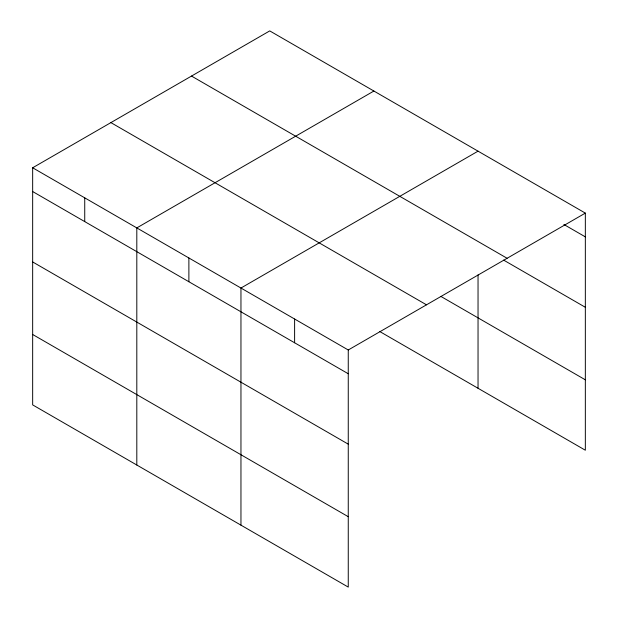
<?xml version="1.0" encoding="UTF-8"?>
<svg xmlns="http://www.w3.org/2000/svg" width="618" height="618" viewBox="0 0 618 618"><rect width="100%" height="100%" fill="white"/><g stroke="black" fill="none" stroke-linecap="round" stroke-linejoin="round"><path stroke-width="0.93" d="M379.676 331.48L585.339 450.221L585.339 213.11L269.742 30.9L32.661 167.779L32.661 404.89L348.258 587.1L348.258 349.989L32.661 167.779M373.89 91.031L136.81 227.903L136.81 465.022M478.038 151.163L240.958 288.034L240.958 525.145M348.258 349.989L585.339 213.11M563.879 224.481L585.339 236.872M191.503 76.068L507.108 258.278M503.624 260.101L585.339 307.277M440.843 296.393L585.339 379.815M110.892 122.611L426.497 304.821M32.661 191.541L348.258 373.751M32.661 261.947L348.258 444.157M32.661 334.485L348.258 516.694M478.038 274.917L478.038 388.274M294.608 319.012L294.608 342.774M188.884 257.969L188.884 281.738M84.736 197.845L84.736 221.607"/></g></svg>
